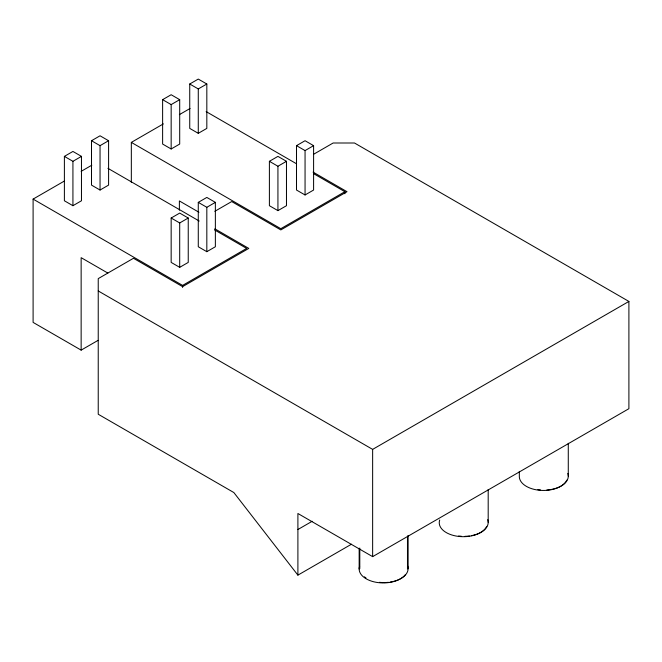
<?xml version="1.0" encoding="UTF-8"?>
<svg xmlns="http://www.w3.org/2000/svg" width="662" height="662" viewBox="0 0 662 662"><rect width="100%" height="100%" fill="white"/><g stroke="black" fill="none" stroke-linecap="round" stroke-linejoin="round"><path stroke-width="0.99" d="M64.388 156.381L72.928 151.449L81.467 156.381L81.467 200.768L72.928 205.7L64.388 200.768L64.388 156.381L72.928 161.313L81.467 156.381M91.505 140.725L100.045 135.793L108.593 140.725L108.593 185.103L100.045 190.035L91.505 185.103L91.505 140.725L100.045 145.657L108.593 140.725M162.62 99.664L171.16 94.732L179.7 99.664L179.7 144.051L171.16 148.983L162.62 144.051L162.62 99.664L171.16 104.596L179.7 99.664M189.737 84.008L198.277 79.076L206.825 84.008L206.825 128.395L198.277 133.327L189.737 128.395L189.737 84.008L198.277 88.94L206.825 84.008M98.05 340.376L81.145 350.132L33.1 322.394L33.1 199.096L64.239 181.123M81.145 171.359L91.828 165.194M131.333 182.455L131.333 142.388L163.365 123.893M179.377 114.642L190.06 108.485M171.16 218.021L179.7 213.09L188.24 218.021L188.24 262.409L179.7 267.34L171.16 262.409L171.16 218.021L179.7 222.953L188.24 218.021M198.277 202.365L206.825 197.433L215.365 202.365L215.365 246.752L206.825 251.684L198.277 246.752L198.277 202.365L206.825 207.297L215.365 202.365M269.393 161.313L277.932 156.381L286.472 161.313L286.472 205.7L277.932 210.632L269.393 205.7L269.393 161.313L277.932 166.245L286.472 161.313M296.51 145.657L305.058 140.725L313.598 145.657L313.598 190.035L305.058 194.967L296.51 190.035L296.51 145.657L305.058 150.588L313.598 145.657M214.794 211.327L231.7 201.562L280.812 229.921L347.012 191.699L313.085 172.112M313.755 154.188L333.135 143L354.493 143L628.9 301.433L628.9 408.694L372.64 556.643L297.9 513.497L297.9 575.137L351.472 544.214M33.1 199.096L182.588 285.405L246.645 248.416L214.422 229.813M344.877 193.759L344.877 191.699L280.812 228.688L131.333 142.388M98.233 290.949L372.64 449.382L628.9 301.433M297.9 529.526L312.183 521.275M206.139 111.597L296.543 163.795M313.548 173.618L344.877 191.699M198.956 212.254L179.377 200.95L179.377 210.193M214.852 228.82L248.788 248.416L182.588 286.638L133.467 258.279L98.233 278.619L98.233 414.247L233.835 492.536L297.9 575.137M107.906 168.314L199.204 221.025M107.84 273.075L81.145 257.667L81.145 350.132M568.277 443.267L568.277 476.143M519.322 471.369L519.322 476.508A24.163 13.952 0 0 0 540.324 490.335A24.163 13.952 0 0 0 566.821 480.116M488.192 489.499L488.192 522.376M408.115 535.732L408.115 568.608M407.478 536.096L407.478 568.972M372.64 449.382L372.64 556.643M359.789 548.062L359.789 568.608M359.16 548.426L359.16 568.972M305.058 150.588L305.058 194.967M277.932 166.245L277.932 210.632M206.825 207.297L206.825 251.684M198.277 88.94L198.277 133.327M182.588 285.405L182.588 287.457M179.7 222.953L179.7 267.34M171.16 104.596L171.16 148.983M100.045 145.657L100.045 190.035M72.928 161.313L72.928 205.7M407.643 565.886A24.163 13.952 0 0 1 390.208 582.08M388.453 582.312A24.163 13.952 0 0 1 383.952 582.56M383.058 582.552A24.163 13.952 0 0 1 379.458 582.312M366.003 577.951A24.163 13.952 0 0 1 364.406 576.809M405.392 574.649A24.163 13.952 0 0 1 375.999 582.27A24.163 13.952 0 0 1 359.623 566.25M486.736 526.348A24.163 13.952 0 0 1 457.914 536.328A24.163 13.952 0 0 1 439.709 520.018M567.806 473.413A24.163 13.952 0 0 1 551.372 489.45M550.37 489.615A24.163 13.952 0 0 1 546.82 490.004M540.506 489.938A24.163 13.952 0 0 1 537.858 489.615M487.728 519.653A24.163 13.952 0 0 1 471.294 535.682M469.416 535.972A24.163 13.952 0 0 1 464.931 536.319M461.331 536.237A24.163 13.952 0 0 1 458.65 535.972"/></g></svg>
